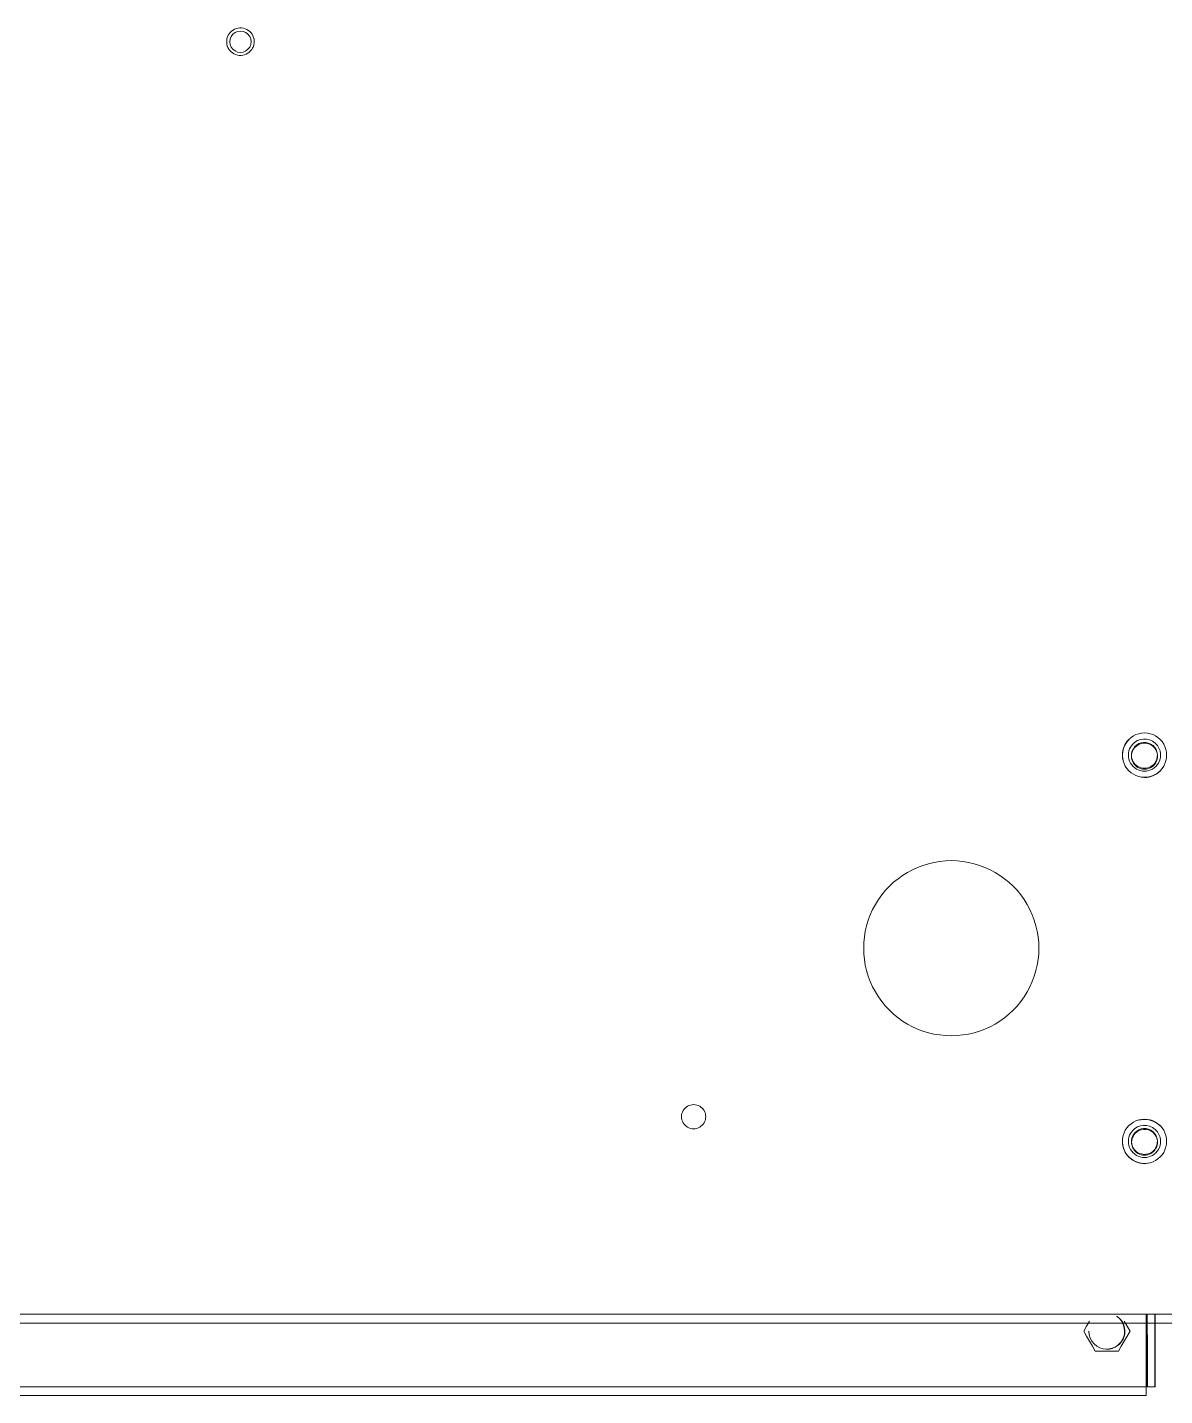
# Model space of a CAD drawing. Header units: inches. Extents: x 3268 to 7018, y 976 to 6708.
# Drawn here: x 5725.95 to 5734.78, y 3497.79 to 3508.41 of the extents above; entities that cross this region are included whole.
import ezdxf

# ---------------------------------------------------------------- set-up
doc = ezdxf.new("R2010")
doc.units = ezdxf.units.IN
doc.header["$MEASUREMENT"] = 0
doc.layers.add('G-IMPT', color=8, linetype='Continuous', lineweight=9)
doc.layers.add('Q-SPCQ', color=91, linetype='Continuous', lineweight=9)

# ---------------------------------------------------------------- blocks, each defined once
blk = doc.blocks.new('Add On Locker for Revit - LKR-2_10_dwg_LKR-2_10-9310973-Overall Retail Plan Opt 2')
at = {"layer": 'G-IMPT', "color": 133}
for p, q in [((32.102, -3.911), (32.102, -3.912)), ((33.462, -3.912), (33.462, -3.911)), ((35.405, -6.751), (-1.841, -6.751)), ((34.296, -7.315), (34.296, -6.753)), ((34.303, -7.315), (34.303, -6.753)), ((34.362, -6.753), (34.362, -7.315)), ((34.362, -7.315), (34.362, -6.753)), ((34.362, -7.315), (34.362, -6.753)), ((34.365, -6.753), (34.365, -7.315)), ((34.365, -6.753), (34.365, -7.315)), ((34.365, -6.753), (34.365, -7.315)), ((34.365, -6.753), (34.365, -7.315)), ((-1.841, -6.823), (35.405, -6.823)), ((35.405, -6.823), (-1.841, -6.823)), ((17.328, -7.315), (34.296, -7.315)), ((34.296, -7.384), (34.296, -7.315)), ((16.944, -7.384), (34.293, -7.384)), ((16.944, -7.384), (34.293, -7.384)), ((16.944, -7.384), (34.293, -7.384)), ((16.944, -7.384), (34.293, -7.384)), ((16.946, -7.384), (34.296, -7.384)), ((16.946, -7.384), (34.296, -7.384)), ((16.946, -7.384), (34.296, -7.384)), ((16.946, -7.384), (34.296, -7.384)), ((17.431, -7.384), (34.293, -7.384)), ((17.431, -7.384), (34.293, -7.384)), ((17.431, -7.384), (34.293, -7.384)), ((17.431, -7.384), (34.293, -7.384)), ((17.431, -7.384), (34.293, -7.384)), ((17.431, -7.384), (34.293, -7.384)), ((17.431, -7.384), (34.293, -7.384)), ((17.431, -7.384), (34.293, -7.384)), ((34.296, -7.384), (17.456, -7.384)), ((34.296, -7.384), (17.456, -7.384)), ((34.296, -7.384), (17.456, -7.384)), ((34.296, -7.384), (17.456, -7.384)), ((17.456, -7.384), (34.296, -7.384)), ((17.456, -7.384), (34.296, -7.384)), ((34.296, -7.384), (17.456, -7.384)), ((34.296, -7.384), (17.456, -7.384)), ((32.566, -7.384), (32.426, -7.384)), ((32.426, -7.384), (32.566, -7.384)), ((32.566, -7.384), (32.426, -7.384)), ((32.426, -7.384), (32.566, -7.384)), ((32.566, -7.384), (32.426, -7.384)), ((32.426, -7.384), (32.566, -7.384)), ((32.566, -7.384), (32.426, -7.384)), ((32.426, -7.384), (32.566, -7.384)), ((34.296, -7.378), (34.296, -7.384)), ((34.296, -7.384), (34.296, -7.378))]:
    blk.add_line(p, q, dxfattribs=at)
at = {"layer": 'G-IMPT', "color": 133, "flags": 128}
for points in [[(33.855, -6.806), (33.832, -6.845), (33.81, -6.884)], [(33.81, -6.884), (33.832, -6.923), (33.855, -6.962), (33.877, -7.001), (33.9, -7.04)], [(34.08, -7.04), (34.102, -7.001), (34.125, -6.962), (34.147, -6.923), (34.17, -6.884)], [(34.17, -6.884), (34.147, -6.845), (34.125, -6.806)], [(34.296, -6.892), (34.296, -7.103), (34.296, -7.315)], [(34.296, -7.315), (34.296, -7.103), (34.296, -6.892)], [(34.296, -6.892), (34.296, -7.103), (34.296, -7.315)], [(34.296, -7.315), (34.296, -7.103), (34.296, -6.892)], [(34.125, -6.962), (34.102, -7.001), (34.081, -7.038)], [(34.303, -6.912), (34.303, -7.113), (34.303, -7.315)], [(34.303, -7.315), (34.303, -7.113), (34.303, -6.912)], [(34.303, -7.315), (34.303, -7.113), (34.303, -6.912)], [(34.306, -7.315), (34.306, -7.113), (34.306, -6.912)], [(34.306, -6.912), (34.306, -7.113), (34.306, -7.315)], [(34.306, -7.315), (34.306, -7.113), (34.306, -6.912)], [(34.306, -6.912), (34.306, -7.113), (34.306, -7.315)], [(34.362, -6.912), (34.362, -7.113), (34.362, -7.315)], [(34.362, -7.315), (34.362, -7.113), (34.362, -6.912)], [(34.362, -7.315), (34.362, -7.113), (34.362, -6.912)], [(34.362, -6.912), (34.362, -7.113), (34.362, -7.315)], [(34.362, -6.912), (34.362, -7.113), (34.362, -7.315)], [(34.365, -6.912), (34.365, -7.113), (34.365, -7.315)], [(34.365, -7.315), (34.365, -7.113), (34.365, -6.912)], [(34.365, -6.912), (34.365, -7.113), (34.365, -7.315)], [(34.365, -7.315), (34.365, -7.113), (34.365, -6.912)], [(33.9, -7.04), (33.945, -7.04), (33.99, -7.04), (34.035, -7.04), (34.08, -7.04)], [(34.303, -7.315), (34.318, -7.315), (34.333, -7.315), (34.347, -7.315), (34.362, -7.315)], [(34.362, -7.315), (34.347, -7.315), (34.333, -7.315), (34.318, -7.315), (34.303, -7.315)], [(34.362, -7.315), (34.347, -7.315), (34.333, -7.315), (34.318, -7.315), (34.303, -7.315)], [(34.365, -7.315), (34.35, -7.315), (34.335, -7.315), (34.32, -7.315), (34.306, -7.315)], [(34.306, -7.315), (34.32, -7.315), (34.335, -7.315), (34.35, -7.315), (34.365, -7.315)], [(34.365, -7.315), (34.35, -7.315), (34.335, -7.315), (34.32, -7.315), (34.306, -7.315)], [(34.306, -7.315), (34.32, -7.315), (34.335, -7.315), (34.35, -7.315), (34.365, -7.315)]]:
    blk.add_lwpolyline(points, dxfattribs=at)
at = {"layer": 'G-IMPT', "color": 133}
for centre, radius, start, end in [((33.987, -6.884), 0.141, 270, 54.6253), ((33.987, -6.884), 0.14, 270, 54.6253), ((33.987, -6.884), 0.141, 270, 54.6253), ((33.987, -6.884), 0.14, 270, 54.6253), ((33.987, -6.884), 0.14, 270, 54.6253), ((33.987, -6.884), 0.14, 270, 54.6253), ((33.987, -6.884), 0.14, 270, 54.6253), ((33.987, -6.884), 0.14, 270, 54.6253), ((33.99, -6.884), 0.14, 270, 56.2267), ((33.99, -6.884), 0.14, 270, 56.2267), ((33.99, -6.884), 0.14, 270, 56.2267), ((33.99, -6.884), 0.14, 270, 56.2267), ((33.99, -6.884), 0.14, 270, 56.2267), ((33.99, -6.884), 0.14, 270, 56.2267), ((33.99, -6.884), 0.14, 270, 56.2267), ((33.99, -6.884), 0.14, 270, 56.2267), ((33.99, -6.884), 0.14, 180, 270)]:
    blk.add_arc(centre, radius, start, end, dxfattribs=at)
for centre, major_axis, start_param, end_param in [((27.264, 3.126), (0.107, 0), 1.090528, 4.232121), ((27.264, 3.126), (-0.083, 0), 4.712389, 7.853982), ((27.264, 3.126), (0.107, 0), 4.232121, 7.373714), ((27.264, 3.126), (0.083, 0), 4.712389, 7.853982), ((34.282, -2.412), (0.171, 0), 2.616262, 3.40166), ((34.282, -2.412), (0.172, 0), 1.570796, 4.712389), ((34.282, -2.414), (0.172, 0), 2.356194, 3.141593), ((34.282, -2.412), (0.125, 0), 5.757855, 8.899447), ((34.282, -2.413), (0.1, 0), 5.757855, 8.899447), ((34.282, -2.42), (0.101, 0), 5.757855, 8.899447), ((34.282, -2.412), (0.172, 0), 4.712389, 7.853982), ((34.282, -2.412), (0.125, 0), 2.616262, 5.757855), ((34.282, -2.413), (0.101, 0), 2.616262, 5.757855), ((34.282, -2.42), (0.101, 0), 2.616262, 5.757855), ((34.282, -2.414), (-0.172, 0), 1.570796, 2.356194), ((32.782, -3.911), (0.68, 0), 1.570796, 4.712389), ((32.782, -3.911), (0.68, 0), 4.712389, 7.853982), ((30.782, -5.219), (0.094, 0), 1.570796, 4.712389), ((30.782, -5.219), (-0.094, 0), 1.570796, 4.712389), ((34.282, -5.41), (-0.172, 0), 4.712389, 7.853982), ((34.282, -5.411), (0.125, 0), 5.757855, 8.899447), ((34.282, -5.411), (0.1, 0), 5.757855, 8.899447), ((34.282, -5.418), (0.101, 0), 5.757855, 8.899447), ((34.282, -5.411), (0.171, 0), 1.045466, 1.830864), ((34.282, -5.41), (0.172, 0), 4.712389, 7.853982), ((34.282, -5.412), (0.172, 0), 0.785398, 1.570796), ((34.282, -5.412), (-0.172, 0), 0, 1.570796), ((34.282, -5.411), (0.125, 0), 2.616262, 5.757855), ((34.282, -5.411), (0.101, 0), 2.616262, 5.757855), ((34.282, -5.418), (0.1, 0), 2.616262, 5.757855), ((34.282, -5.411), (0.171, 0), 4.187058, 4.972456)]:
    blk.add_ellipse(centre, major_axis=major_axis, ratio=0.999391, start_param=start_param, end_param=end_param, dxfattribs=at)
blk = doc.blocks.new('Add On Locker for Revit - LKR-2_10_dwg-9310972-Overall Retail Plan Opt 2')
blk.add_blockref('Add On Locker for Revit - LKR-2_10_dwg_LKR-2_10-9310973-Overall Retail Plan Opt 2', (0, 0))
blk = doc.blocks.new('Add On Locker for Revit - Add On Locker for Revit-9310252-Overall Retail Plan Opt 2')
blk.add_blockref('Add On Locker for Revit - LKR-2_10_dwg-9310972-Overall Retail Plan Opt 2', (1.969, -15.427))
blk = doc.blocks.new('Arch_5 Points - Units and Amenities_v2022_rvt-1-Overall Retail Plan Opt 2')
at = {"layer": 'Q-SPCQ', "color": 133, "lineweight": 9}
blk.add_blockref('Add On Locker for Revit - Add On Locker for Revit-9310252-Overall Retail Plan Opt 2', (5698.373, 3520.598), dxfattribs=at)

msp = doc.modelspace()

# ---------------------------------------------------------------- block references
at = {"lineweight": 5}
msp.add_blockref('Arch_5 Points - Units and Amenities_v2022_rvt-1-Overall Retail Plan Opt 2', (0, 0), dxfattribs=at)

doc.saveas('drawing.dxf')
